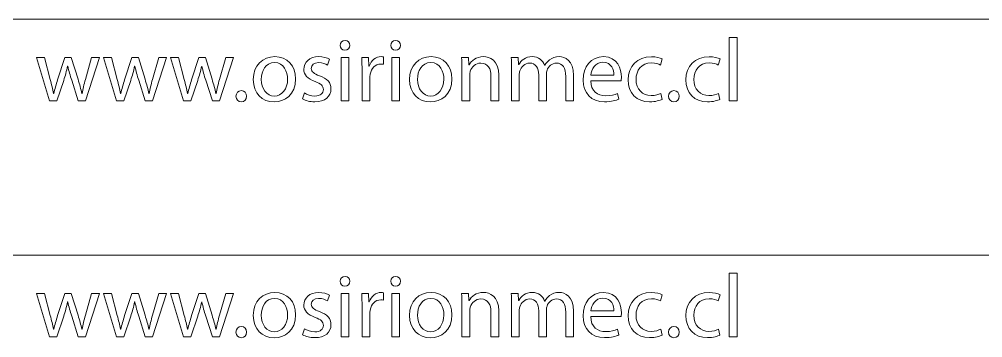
# Model space of a CAD drawing. Header units: inches. Extents: x 4400 to 4800, y 4100 to 4300.
# Drawn here: x 4533.4 to 4587.2, y 4254.7 to 4272.5 of the extents above; entities that cross this region are included whole.
import ezdxf

# ---------------------------------------------------------------- set-up
doc = ezdxf.new("R2010")
doc.units = ezdxf.units.IN
doc.header["$MEASUREMENT"] = 0
doc.layers.add('Capa 1', color=7, linetype='Continuous')

# ---------------------------------------------------------------- blocks, each defined once
blk = doc.blocks.new('block 19')
at = {"layer": 'Capa 1', "color": 1, "lineweight": 9, "true_color": 0xff0000}
for points in [[(4573.054, 4271.444), (4573.494, 4271.444), (4573.494, 4267.893), (4573.054, 4267.893), (4573.054, 4271.444)], [(4551.399, 4267.893), (4551.399, 4270.314), (4551.839, 4270.314), (4551.839, 4267.893), (4551.399, 4267.893)], [(4554.224, 4267.893), (4554.224, 4270.314), (4554.664, 4270.314), (4554.664, 4267.893), (4554.224, 4267.893)]]:
    blk.add_lwpolyline(points, dxfattribs=at)
for points, knots in [([(4551.889, 4270.994), (4551.894, 4270.844), (4551.784, 4270.724), (4551.609, 4270.724), (4551.454, 4270.724), (4551.344, 4270.844), (4551.344, 4270.994), (4551.344, 4271.149), (4551.459, 4271.269), (4551.619, 4271.269), (4551.784, 4271.269), (4551.889, 4271.149), (4551.889, 4270.994)], [0, 0, 0, 0, 1, 1, 1, 2, 2, 2, 3, 3, 3, 4, 4, 4, 4]), ([(4554.714, 4270.994), (4554.719, 4270.844), (4554.609, 4270.724), (4554.434, 4270.724), (4554.279, 4270.724), (4554.169, 4270.844), (4554.169, 4270.994), (4554.169, 4271.149), (4554.284, 4271.269), (4554.444, 4271.269), (4554.609, 4271.269), (4554.714, 4271.149), (4554.714, 4270.994)], [0, 0, 0, 0, 1, 1, 1, 2, 2, 2, 3, 3, 3, 4, 4, 4, 4]), ([(4534.849, 4270.314), (4534.849, 4270.314), (4535.17, 4269.083), (4535.17, 4269.083), (4535.239, 4268.813), (4535.305, 4268.563), (4535.349, 4268.313), (4535.349, 4268.313), (4535.365, 4268.313), (4535.365, 4268.313), (4535.419, 4268.558), (4535.5, 4268.818), (4535.579, 4269.078), (4535.579, 4269.078), (4535.975, 4270.314), (4535.975, 4270.314), (4535.975, 4270.314), (4536.345, 4270.314), (4536.345, 4270.314), (4536.345, 4270.314), (4536.72, 4269.103), (4536.72, 4269.103), (4536.81, 4268.813), (4536.88, 4268.558), (4536.935, 4268.313), (4536.935, 4268.313), (4536.95, 4268.313), (4536.95, 4268.313), (4536.99, 4268.558), (4537.055, 4268.813), (4537.135, 4269.098), (4537.135, 4269.098), (4537.48, 4270.314), (4537.48, 4270.314), (4537.48, 4270.314), (4537.915, 4270.314), (4537.915, 4270.314), (4537.915, 4270.314), (4537.135, 4267.893), (4537.135, 4267.893), (4537.135, 4267.893), (4536.735, 4267.893), (4536.735, 4267.893), (4536.735, 4267.893), (4536.365, 4269.048), (4536.365, 4269.048), (4536.28, 4269.318), (4536.21, 4269.559), (4536.15, 4269.843), (4536.15, 4269.843), (4536.14, 4269.843), (4536.14, 4269.843), (4536.08, 4269.553), (4536.005, 4269.303), (4535.92, 4269.043), (4535.92, 4269.043), (4535.53, 4267.893), (4535.53, 4267.893), (4535.53, 4267.893), (4535.13, 4267.893), (4535.13, 4267.893), (4535.13, 4267.893), (4534.399, 4270.314), (4534.399, 4270.314), (4534.399, 4270.314), (4534.849, 4270.314), (4534.849, 4270.314)], [0, 0, 0, 0, 1, 1, 1, 2, 2, 2, 3, 3, 3, 4, 4, 4, 5, 5, 5, 6, 6, 6, 7, 7, 7, 8, 8, 8, 9, 9, 9, 10, 10, 10, 11, 11, 11, 12, 12, 12, 13, 13, 13, 14, 14, 14, 15, 15, 15, 16, 16, 16, 17, 17, 17, 18, 18, 18, 19, 19, 19, 20, 20, 20, 21, 21, 21, 22, 22, 22, 22]), ([(4538.589, 4270.314), (4538.589, 4270.314), (4538.91, 4269.083), (4538.91, 4269.083), (4538.979, 4268.813), (4539.045, 4268.563), (4539.089, 4268.313), (4539.089, 4268.313), (4539.105, 4268.313), (4539.105, 4268.313), (4539.159, 4268.558), (4539.24, 4268.818), (4539.319, 4269.078), (4539.319, 4269.078), (4539.715, 4270.314), (4539.715, 4270.314), (4539.715, 4270.314), (4540.085, 4270.314), (4540.085, 4270.314), (4540.085, 4270.314), (4540.46, 4269.103), (4540.46, 4269.103), (4540.55, 4268.813), (4540.62, 4268.558), (4540.675, 4268.313), (4540.675, 4268.313), (4540.69, 4268.313), (4540.69, 4268.313), (4540.73, 4268.558), (4540.795, 4268.813), (4540.875, 4269.098), (4540.875, 4269.098), (4541.22, 4270.314), (4541.22, 4270.314), (4541.22, 4270.314), (4541.655, 4270.314), (4541.655, 4270.314), (4541.655, 4270.314), (4540.875, 4267.893), (4540.875, 4267.893), (4540.875, 4267.893), (4540.475, 4267.893), (4540.475, 4267.893), (4540.475, 4267.893), (4540.105, 4269.048), (4540.105, 4269.048), (4540.02, 4269.318), (4539.95, 4269.559), (4539.89, 4269.843), (4539.89, 4269.843), (4539.88, 4269.843), (4539.88, 4269.843), (4539.82, 4269.553), (4539.745, 4269.303), (4539.66, 4269.043), (4539.66, 4269.043), (4539.27, 4267.893), (4539.27, 4267.893), (4539.27, 4267.893), (4538.87, 4267.893), (4538.87, 4267.893), (4538.87, 4267.893), (4538.139, 4270.314), (4538.139, 4270.314), (4538.139, 4270.314), (4538.589, 4270.314), (4538.589, 4270.314)], [0, 0, 0, 0, 1, 1, 1, 2, 2, 2, 3, 3, 3, 4, 4, 4, 5, 5, 5, 6, 6, 6, 7, 7, 7, 8, 8, 8, 9, 9, 9, 10, 10, 10, 11, 11, 11, 12, 12, 12, 13, 13, 13, 14, 14, 14, 15, 15, 15, 16, 16, 16, 17, 17, 17, 18, 18, 18, 19, 19, 19, 20, 20, 20, 21, 21, 21, 22, 22, 22, 22]), ([(4542.329, 4270.314), (4542.329, 4270.314), (4542.65, 4269.083), (4542.65, 4269.083), (4542.719, 4268.813), (4542.785, 4268.563), (4542.829, 4268.313), (4542.829, 4268.313), (4542.845, 4268.313), (4542.845, 4268.313), (4542.899, 4268.558), (4542.98, 4268.818), (4543.059, 4269.078), (4543.059, 4269.078), (4543.455, 4270.314), (4543.455, 4270.314), (4543.455, 4270.314), (4543.825, 4270.314), (4543.825, 4270.314), (4543.825, 4270.314), (4544.2, 4269.103), (4544.2, 4269.103), (4544.29, 4268.813), (4544.36, 4268.558), (4544.415, 4268.313), (4544.415, 4268.313), (4544.43, 4268.313), (4544.43, 4268.313), (4544.47, 4268.558), (4544.535, 4268.813), (4544.615, 4269.098), (4544.615, 4269.098), (4544.96, 4270.314), (4544.96, 4270.314), (4544.96, 4270.314), (4545.395, 4270.314), (4545.395, 4270.314), (4545.395, 4270.314), (4544.615, 4267.893), (4544.615, 4267.893), (4544.615, 4267.893), (4544.215, 4267.893), (4544.215, 4267.893), (4544.215, 4267.893), (4543.845, 4269.048), (4543.845, 4269.048), (4543.76, 4269.318), (4543.69, 4269.559), (4543.63, 4269.843), (4543.63, 4269.843), (4543.62, 4269.843), (4543.62, 4269.843), (4543.56, 4269.553), (4543.485, 4269.303), (4543.4, 4269.043), (4543.4, 4269.043), (4543.01, 4267.893), (4543.01, 4267.893), (4543.01, 4267.893), (4542.61, 4267.893), (4542.61, 4267.893), (4542.61, 4267.893), (4541.879, 4270.314), (4541.879, 4270.314), (4541.879, 4270.314), (4542.329, 4270.314), (4542.329, 4270.314)], [0, 0, 0, 0, 1, 1, 1, 2, 2, 2, 3, 3, 3, 4, 4, 4, 5, 5, 5, 6, 6, 6, 7, 7, 7, 8, 8, 8, 9, 9, 9, 10, 10, 10, 11, 11, 11, 12, 12, 12, 13, 13, 13, 14, 14, 14, 15, 15, 15, 16, 16, 16, 17, 17, 17, 18, 18, 18, 19, 19, 19, 20, 20, 20, 21, 21, 21, 22, 22, 22, 22]), ([(4548.864, 4269.123), (4548.864, 4268.228), (4548.245, 4267.838), (4547.659, 4267.838), (4547.004, 4267.838), (4546.499, 4268.318), (4546.499, 4269.083), (4546.499, 4269.893), (4547.029, 4270.368), (4547.699, 4270.368), (4548.395, 4270.368), (4548.864, 4269.863), (4548.864, 4269.123)], [0, 0, 0, 0, 1, 1, 1, 2, 2, 2, 3, 3, 3, 4, 4, 4, 4]), ([(4549.359, 4268.343), (4549.489, 4268.258), (4549.719, 4268.168), (4549.939, 4268.168), (4550.259, 4268.168), (4550.409, 4268.328), (4550.409, 4268.528), (4550.409, 4268.738), (4550.284, 4268.853), (4549.959, 4268.973), (4549.524, 4269.128), (4549.319, 4269.368), (4549.319, 4269.658), (4549.319, 4270.048), (4549.634, 4270.368), (4550.154, 4270.368), (4550.399, 4270.368), (4550.614, 4270.299), (4550.749, 4270.219), (4550.749, 4270.219), (4550.639, 4269.899), (4550.639, 4269.899), (4550.544, 4269.958), (4550.369, 4270.038), (4550.144, 4270.038), (4549.884, 4270.038), (4549.739, 4269.889), (4549.739, 4269.708), (4549.739, 4269.509), (4549.884, 4269.418), (4550.199, 4269.298), (4550.619, 4269.138), (4550.834, 4268.928), (4550.834, 4268.568), (4550.834, 4268.143), (4550.504, 4267.843), (4549.929, 4267.843), (4549.664, 4267.843), (4549.419, 4267.908), (4549.249, 4268.008), (4549.249, 4268.008), (4549.359, 4268.343), (4549.359, 4268.343)], [0, 0, 0, 0, 1, 1, 1, 2, 2, 2, 3, 3, 3, 4, 4, 4, 5, 5, 5, 6, 6, 6, 7, 7, 7, 8, 8, 8, 9, 9, 9, 10, 10, 10, 11, 11, 11, 12, 12, 12, 13, 13, 13, 14, 14, 14, 14]), ([(4552.569, 4269.559), (4552.569, 4269.843), (4552.564, 4270.088), (4552.549, 4270.314), (4552.549, 4270.314), (4552.934, 4270.314), (4552.934, 4270.314), (4552.934, 4270.314), (4552.949, 4269.839), (4552.949, 4269.839), (4552.949, 4269.839), (4552.969, 4269.839), (4552.969, 4269.839), (4553.079, 4270.163), (4553.344, 4270.368), (4553.639, 4270.368), (4553.689, 4270.368), (4553.724, 4270.364), (4553.764, 4270.354), (4553.764, 4270.354), (4553.764, 4269.939), (4553.764, 4269.939), (4553.719, 4269.948), (4553.675, 4269.953), (4553.614, 4269.953), (4553.304, 4269.953), (4553.084, 4269.718), (4553.024, 4269.388), (4553.014, 4269.328), (4553.004, 4269.258), (4553.004, 4269.183), (4553.004, 4269.183), (4553.004, 4267.893), (4553.004, 4267.893), (4553.004, 4267.893), (4552.569, 4267.893), (4552.569, 4267.893), (4552.569, 4267.893), (4552.569, 4269.559), (4552.569, 4269.559)], [0, 0, 0, 0, 1, 1, 1, 2, 2, 2, 3, 3, 3, 4, 4, 4, 5, 5, 5, 6, 6, 6, 7, 7, 7, 8, 8, 8, 9, 9, 9, 10, 10, 10, 11, 11, 11, 12, 12, 12, 13, 13, 13, 13]), ([(4557.584, 4269.123), (4557.584, 4268.228), (4556.964, 4267.838), (4556.379, 4267.838), (4555.724, 4267.838), (4555.219, 4268.318), (4555.219, 4269.083), (4555.219, 4269.893), (4555.749, 4270.368), (4556.419, 4270.368), (4557.114, 4270.368), (4557.584, 4269.863), (4557.584, 4269.123)], [0, 0, 0, 0, 1, 1, 1, 2, 2, 2, 3, 3, 3, 4, 4, 4, 4]), ([(4558.139, 4269.658), (4558.139, 4269.909), (4558.134, 4270.114), (4558.119, 4270.314), (4558.119, 4270.314), (4558.509, 4270.314), (4558.509, 4270.314), (4558.509, 4270.314), (4558.534, 4269.913), (4558.534, 4269.913), (4558.534, 4269.913), (4558.544, 4269.913), (4558.544, 4269.913), (4558.664, 4270.143), (4558.944, 4270.368), (4559.344, 4270.368), (4559.679, 4270.368), (4560.199, 4270.169), (4560.199, 4269.338), (4560.199, 4269.338), (4560.199, 4267.893), (4560.199, 4267.893), (4560.199, 4267.893), (4559.759, 4267.893), (4559.759, 4267.893), (4559.759, 4267.893), (4559.759, 4269.288), (4559.759, 4269.288), (4559.759, 4269.678), (4559.614, 4270.004), (4559.199, 4270.004), (4558.909, 4270.004), (4558.684, 4269.798), (4558.609, 4269.553), (4558.589, 4269.499), (4558.579, 4269.423), (4558.579, 4269.348), (4558.579, 4269.348), (4558.579, 4267.893), (4558.579, 4267.893), (4558.579, 4267.893), (4558.139, 4267.893), (4558.139, 4267.893), (4558.139, 4267.893), (4558.139, 4269.658), (4558.139, 4269.658)], [0, 0, 0, 0, 1, 1, 1, 2, 2, 2, 3, 3, 3, 4, 4, 4, 5, 5, 5, 6, 6, 6, 7, 7, 7, 8, 8, 8, 9, 9, 9, 10, 10, 10, 11, 11, 11, 12, 12, 12, 13, 13, 13, 14, 14, 14, 15, 15, 15, 15]), ([(4560.914, 4269.658), (4560.914, 4269.909), (4560.909, 4270.114), (4560.894, 4270.314), (4560.894, 4270.314), (4561.279, 4270.314), (4561.279, 4270.314), (4561.279, 4270.314), (4561.299, 4269.923), (4561.299, 4269.923), (4561.299, 4269.923), (4561.314, 4269.923), (4561.314, 4269.923), (4561.449, 4270.153), (4561.674, 4270.368), (4562.074, 4270.368), (4562.404, 4270.368), (4562.654, 4270.169), (4562.759, 4269.883), (4562.759, 4269.883), (4562.769, 4269.883), (4562.769, 4269.883), (4562.844, 4270.018), (4562.939, 4270.124), (4563.039, 4270.199), (4563.184, 4270.309), (4563.344, 4270.368), (4563.574, 4270.368), (4563.894, 4270.368), (4564.369, 4270.159), (4564.369, 4269.318), (4564.369, 4269.318), (4564.369, 4267.893), (4564.369, 4267.893), (4564.369, 4267.893), (4563.94, 4267.893), (4563.94, 4267.893), (4563.94, 4267.893), (4563.94, 4269.263), (4563.94, 4269.263), (4563.94, 4269.728), (4563.769, 4270.008), (4563.414, 4270.008), (4563.164, 4270.008), (4562.969, 4269.823), (4562.894, 4269.608), (4562.874, 4269.549), (4562.859, 4269.468), (4562.859, 4269.388), (4562.859, 4269.388), (4562.859, 4267.893), (4562.859, 4267.893), (4562.859, 4267.893), (4562.429, 4267.893), (4562.429, 4267.893), (4562.429, 4267.893), (4562.429, 4269.344), (4562.429, 4269.344), (4562.429, 4269.728), (4562.259, 4270.008), (4561.924, 4270.008), (4561.649, 4270.008), (4561.449, 4269.788), (4561.379, 4269.569), (4561.354, 4269.503), (4561.344, 4269.428), (4561.344, 4269.354), (4561.344, 4269.354), (4561.344, 4267.893), (4561.344, 4267.893), (4561.344, 4267.893), (4560.914, 4267.893), (4560.914, 4267.893), (4560.914, 4267.893), (4560.914, 4269.658), (4560.914, 4269.658)], [0, 0, 0, 0, 1, 1, 1, 2, 2, 2, 3, 3, 3, 4, 4, 4, 5, 5, 5, 6, 6, 6, 7, 7, 7, 8, 8, 8, 9, 9, 9, 10, 10, 10, 11, 11, 11, 12, 12, 12, 13, 13, 13, 14, 14, 14, 15, 15, 15, 16, 16, 16, 17, 17, 17, 18, 18, 18, 19, 19, 19, 20, 20, 20, 21, 21, 21, 22, 22, 22, 23, 23, 23, 24, 24, 24, 25, 25, 25, 25]), ([(4565.329, 4269.023), (4565.339, 4268.428), (4565.719, 4268.183), (4566.159, 4268.183), (4566.474, 4268.183), (4566.664, 4268.238), (4566.829, 4268.308), (4566.829, 4268.308), (4566.904, 4267.993), (4566.904, 4267.993), (4566.749, 4267.923), (4566.484, 4267.843), (4566.099, 4267.843), (4565.354, 4267.843), (4564.909, 4268.333), (4564.909, 4269.063), (4564.909, 4269.793), (4565.339, 4270.368), (4566.044, 4270.368), (4566.834, 4270.368), (4567.044, 4269.674), (4567.044, 4269.228), (4567.044, 4269.138), (4567.034, 4269.068), (4567.029, 4269.023), (4567.029, 4269.023), (4565.329, 4269.023), (4565.329, 4269.023)], [0, 0, 0, 0, 1, 1, 1, 2, 2, 2, 3, 3, 3, 4, 4, 4, 5, 5, 5, 6, 6, 6, 7, 7, 7, 8, 8, 8, 9, 9, 9, 9]), ([(4569.314, 4267.983), (4569.199, 4267.923), (4568.944, 4267.843), (4568.619, 4267.843), (4567.889, 4267.843), (4567.414, 4268.338), (4567.414, 4269.078), (4567.414, 4269.823), (4567.924, 4270.364), (4568.714, 4270.364), (4568.974, 4270.364), (4569.204, 4270.299), (4569.324, 4270.239), (4569.324, 4270.239), (4569.224, 4269.899), (4569.224, 4269.899), (4569.119, 4269.958), (4568.954, 4270.014), (4568.714, 4270.014), (4568.159, 4270.014), (4567.859, 4269.603), (4567.859, 4269.098), (4567.859, 4268.538), (4568.219, 4268.193), (4568.699, 4268.193), (4568.949, 4268.193), (4569.114, 4268.258), (4569.239, 4268.313), (4569.239, 4268.313), (4569.314, 4267.983), (4569.314, 4267.983)], [0, 0, 0, 0, 1, 1, 1, 2, 2, 2, 3, 3, 3, 4, 4, 4, 5, 5, 5, 6, 6, 6, 7, 7, 7, 8, 8, 8, 9, 9, 9, 10, 10, 10, 10]), ([(4572.539, 4267.983), (4572.424, 4267.923), (4572.169, 4267.843), (4571.844, 4267.843), (4571.114, 4267.843), (4570.639, 4268.338), (4570.639, 4269.078), (4570.639, 4269.823), (4571.149, 4270.364), (4571.939, 4270.364), (4572.199, 4270.364), (4572.429, 4270.299), (4572.549, 4270.239), (4572.549, 4270.239), (4572.449, 4269.899), (4572.449, 4269.899), (4572.344, 4269.958), (4572.179, 4270.014), (4571.939, 4270.014), (4571.384, 4270.014), (4571.084, 4269.603), (4571.084, 4269.098), (4571.084, 4268.538), (4571.444, 4268.193), (4571.924, 4268.193), (4572.174, 4268.193), (4572.339, 4268.258), (4572.464, 4268.313), (4572.464, 4268.313), (4572.539, 4267.983), (4572.539, 4267.983)], [0, 0, 0, 0, 1, 1, 1, 2, 2, 2, 3, 3, 3, 4, 4, 4, 5, 5, 5, 6, 6, 6, 7, 7, 7, 8, 8, 8, 9, 9, 9, 10, 10, 10, 10]), ([(4546.944, 4269.098), (4546.944, 4268.568), (4547.249, 4268.168), (4547.679, 4268.168), (4548.1, 4268.168), (4548.415, 4268.563), (4548.415, 4269.108), (4548.415, 4269.519), (4548.21, 4270.038), (4547.689, 4270.038), (4547.169, 4270.038), (4546.944, 4269.559), (4546.944, 4269.098)], [0, 0, 0, 0, 1, 1, 1, 2, 2, 2, 3, 3, 3, 4, 4, 4, 4]), ([(4555.664, 4269.098), (4555.664, 4268.568), (4555.969, 4268.168), (4556.399, 4268.168), (4556.819, 4268.168), (4557.134, 4268.563), (4557.134, 4269.108), (4557.134, 4269.519), (4556.929, 4270.038), (4556.409, 4270.038), (4555.889, 4270.038), (4555.664, 4269.559), (4555.664, 4269.098)], [0, 0, 0, 0, 1, 1, 1, 2, 2, 2, 3, 3, 3, 4, 4, 4, 4]), ([(4566.619, 4269.338), (4566.624, 4269.618), (4566.504, 4270.054), (4566.009, 4270.054), (4565.564, 4270.054), (4565.369, 4269.643), (4565.334, 4269.338), (4565.334, 4269.338), (4566.619, 4269.338), (4566.619, 4269.338)], [0, 0, 0, 0, 1, 1, 1, 2, 2, 2, 3, 3, 3, 3]), ([(4545.534, 4268.153), (4545.534, 4268.338), (4545.659, 4268.468), (4545.834, 4268.468), (4546.01, 4268.468), (4546.129, 4268.338), (4546.129, 4268.153), (4546.129, 4267.973), (4546.014, 4267.838), (4545.829, 4267.838), (4545.654, 4267.838), (4545.534, 4267.973), (4545.534, 4268.153)], [0, 0, 0, 0, 1, 1, 1, 2, 2, 2, 3, 3, 3, 4, 4, 4, 4]), ([(4569.674, 4268.153), (4569.674, 4268.338), (4569.799, 4268.468), (4569.974, 4268.468), (4570.149, 4268.468), (4570.269, 4268.338), (4570.269, 4268.153), (4570.269, 4267.973), (4570.154, 4267.838), (4569.969, 4267.838), (4569.794, 4267.838), (4569.674, 4267.973), (4569.674, 4268.153)], [0, 0, 0, 0, 1, 1, 1, 2, 2, 2, 3, 3, 3, 4, 4, 4, 4])]:
    blk.add_open_spline(points, degree=3, knots=knots, dxfattribs=at)
blk = doc.blocks.new('block 20')
at = {"layer": 'Capa 1', "color": 1, "lineweight": 9, "true_color": 0xff0000}
for points in [[(4573.054, 4258.269), (4573.494, 4258.269), (4573.494, 4254.719), (4573.054, 4254.719), (4573.054, 4258.269)], [(4551.399, 4254.719), (4551.399, 4257.139), (4551.839, 4257.139), (4551.839, 4254.719), (4551.399, 4254.719)], [(4554.224, 4254.719), (4554.224, 4257.139), (4554.664, 4257.139), (4554.664, 4254.719), (4554.224, 4254.719)]]:
    blk.add_lwpolyline(points, dxfattribs=at)
for points, knots in [([(4551.889, 4257.819), (4551.894, 4257.669), (4551.784, 4257.549), (4551.609, 4257.549), (4551.454, 4257.549), (4551.344, 4257.669), (4551.344, 4257.819), (4551.344, 4257.974), (4551.459, 4258.094), (4551.619, 4258.094), (4551.784, 4258.094), (4551.889, 4257.974), (4551.889, 4257.819)], [0, 0, 0, 0, 1, 1, 1, 2, 2, 2, 3, 3, 3, 4, 4, 4, 4]), ([(4554.714, 4257.819), (4554.719, 4257.669), (4554.609, 4257.549), (4554.434, 4257.549), (4554.279, 4257.549), (4554.169, 4257.669), (4554.169, 4257.819), (4554.169, 4257.974), (4554.284, 4258.094), (4554.444, 4258.094), (4554.609, 4258.094), (4554.714, 4257.974), (4554.714, 4257.819)], [0, 0, 0, 0, 1, 1, 1, 2, 2, 2, 3, 3, 3, 4, 4, 4, 4]), ([(4548.864, 4255.949), (4548.864, 4255.054), (4548.245, 4254.664), (4547.659, 4254.664), (4547.004, 4254.664), (4546.499, 4255.144), (4546.499, 4255.909), (4546.499, 4256.719), (4547.029, 4257.194), (4547.699, 4257.194), (4548.395, 4257.194), (4548.864, 4256.689), (4548.864, 4255.949)], [0, 0, 0, 0, 1, 1, 1, 2, 2, 2, 3, 3, 3, 4, 4, 4, 4]), ([(4549.359, 4255.169), (4549.489, 4255.084), (4549.719, 4254.994), (4549.939, 4254.994), (4550.259, 4254.994), (4550.409, 4255.154), (4550.409, 4255.354), (4550.409, 4255.564), (4550.284, 4255.679), (4549.959, 4255.799), (4549.524, 4255.954), (4549.319, 4256.194), (4549.319, 4256.484), (4549.319, 4256.874), (4549.634, 4257.194), (4550.154, 4257.194), (4550.399, 4257.194), (4550.614, 4257.124), (4550.749, 4257.044), (4550.749, 4257.044), (4550.639, 4256.724), (4550.639, 4256.724), (4550.544, 4256.784), (4550.369, 4256.864), (4550.144, 4256.864), (4549.884, 4256.864), (4549.739, 4256.714), (4549.739, 4256.534), (4549.739, 4256.334), (4549.884, 4256.244), (4550.199, 4256.124), (4550.619, 4255.964), (4550.834, 4255.754), (4550.834, 4255.394), (4550.834, 4254.969), (4550.504, 4254.669), (4549.929, 4254.669), (4549.664, 4254.669), (4549.419, 4254.734), (4549.249, 4254.834), (4549.249, 4254.834), (4549.359, 4255.169), (4549.359, 4255.169)], [0, 0, 0, 0, 1, 1, 1, 2, 2, 2, 3, 3, 3, 4, 4, 4, 5, 5, 5, 6, 6, 6, 7, 7, 7, 8, 8, 8, 9, 9, 9, 10, 10, 10, 11, 11, 11, 12, 12, 12, 13, 13, 13, 14, 14, 14, 14]), ([(4552.569, 4256.384), (4552.569, 4256.669), (4552.564, 4256.914), (4552.549, 4257.139), (4552.549, 4257.139), (4552.934, 4257.139), (4552.934, 4257.139), (4552.934, 4257.139), (4552.949, 4256.664), (4552.949, 4256.664), (4552.949, 4256.664), (4552.969, 4256.664), (4552.969, 4256.664), (4553.079, 4256.989), (4553.344, 4257.194), (4553.639, 4257.194), (4553.689, 4257.194), (4553.724, 4257.189), (4553.764, 4257.179), (4553.764, 4257.179), (4553.764, 4256.764), (4553.764, 4256.764), (4553.719, 4256.774), (4553.675, 4256.779), (4553.614, 4256.779), (4553.304, 4256.779), (4553.084, 4256.544), (4553.024, 4256.214), (4553.014, 4256.154), (4553.004, 4256.084), (4553.004, 4256.009), (4553.004, 4256.009), (4553.004, 4254.719), (4553.004, 4254.719), (4553.004, 4254.719), (4552.569, 4254.719), (4552.569, 4254.719), (4552.569, 4254.719), (4552.569, 4256.384), (4552.569, 4256.384)], [0, 0, 0, 0, 1, 1, 1, 2, 2, 2, 3, 3, 3, 4, 4, 4, 5, 5, 5, 6, 6, 6, 7, 7, 7, 8, 8, 8, 9, 9, 9, 10, 10, 10, 11, 11, 11, 12, 12, 12, 13, 13, 13, 13]), ([(4557.584, 4255.949), (4557.584, 4255.054), (4556.964, 4254.664), (4556.379, 4254.664), (4555.724, 4254.664), (4555.219, 4255.144), (4555.219, 4255.909), (4555.219, 4256.719), (4555.749, 4257.194), (4556.419, 4257.194), (4557.114, 4257.194), (4557.584, 4256.689), (4557.584, 4255.949)], [0, 0, 0, 0, 1, 1, 1, 2, 2, 2, 3, 3, 3, 4, 4, 4, 4]), ([(4558.139, 4256.484), (4558.139, 4256.734), (4558.134, 4256.939), (4558.119, 4257.139), (4558.119, 4257.139), (4558.509, 4257.139), (4558.509, 4257.139), (4558.509, 4257.139), (4558.534, 4256.739), (4558.534, 4256.739), (4558.534, 4256.739), (4558.544, 4256.739), (4558.544, 4256.739), (4558.664, 4256.969), (4558.944, 4257.194), (4559.344, 4257.194), (4559.679, 4257.194), (4560.199, 4256.994), (4560.199, 4256.164), (4560.199, 4256.164), (4560.199, 4254.719), (4560.199, 4254.719), (4560.199, 4254.719), (4559.759, 4254.719), (4559.759, 4254.719), (4559.759, 4254.719), (4559.759, 4256.114), (4559.759, 4256.114), (4559.759, 4256.504), (4559.614, 4256.829), (4559.199, 4256.829), (4558.909, 4256.829), (4558.684, 4256.624), (4558.609, 4256.379), (4558.589, 4256.324), (4558.579, 4256.249), (4558.579, 4256.174), (4558.579, 4256.174), (4558.579, 4254.719), (4558.579, 4254.719), (4558.579, 4254.719), (4558.139, 4254.719), (4558.139, 4254.719), (4558.139, 4254.719), (4558.139, 4256.484), (4558.139, 4256.484)], [0, 0, 0, 0, 1, 1, 1, 2, 2, 2, 3, 3, 3, 4, 4, 4, 5, 5, 5, 6, 6, 6, 7, 7, 7, 8, 8, 8, 9, 9, 9, 10, 10, 10, 11, 11, 11, 12, 12, 12, 13, 13, 13, 14, 14, 14, 15, 15, 15, 15]), ([(4560.914, 4256.484), (4560.914, 4256.734), (4560.909, 4256.939), (4560.894, 4257.139), (4560.894, 4257.139), (4561.279, 4257.139), (4561.279, 4257.139), (4561.279, 4257.139), (4561.299, 4256.749), (4561.299, 4256.749), (4561.299, 4256.749), (4561.314, 4256.749), (4561.314, 4256.749), (4561.449, 4256.979), (4561.674, 4257.194), (4562.074, 4257.194), (4562.404, 4257.194), (4562.654, 4256.994), (4562.759, 4256.709), (4562.759, 4256.709), (4562.769, 4256.709), (4562.769, 4256.709), (4562.844, 4256.844), (4562.939, 4256.949), (4563.039, 4257.024), (4563.184, 4257.134), (4563.344, 4257.194), (4563.574, 4257.194), (4563.894, 4257.194), (4564.369, 4256.984), (4564.369, 4256.144), (4564.369, 4256.144), (4564.369, 4254.719), (4564.369, 4254.719), (4564.369, 4254.719), (4563.94, 4254.719), (4563.94, 4254.719), (4563.94, 4254.719), (4563.94, 4256.089), (4563.94, 4256.089), (4563.94, 4256.554), (4563.769, 4256.834), (4563.414, 4256.834), (4563.164, 4256.834), (4562.969, 4256.649), (4562.894, 4256.434), (4562.874, 4256.374), (4562.859, 4256.294), (4562.859, 4256.214), (4562.859, 4256.214), (4562.859, 4254.719), (4562.859, 4254.719), (4562.859, 4254.719), (4562.429, 4254.719), (4562.429, 4254.719), (4562.429, 4254.719), (4562.429, 4256.169), (4562.429, 4256.169), (4562.429, 4256.554), (4562.259, 4256.834), (4561.924, 4256.834), (4561.649, 4256.834), (4561.449, 4256.614), (4561.379, 4256.394), (4561.354, 4256.329), (4561.344, 4256.254), (4561.344, 4256.179), (4561.344, 4256.179), (4561.344, 4254.719), (4561.344, 4254.719), (4561.344, 4254.719), (4560.914, 4254.719), (4560.914, 4254.719), (4560.914, 4254.719), (4560.914, 4256.484), (4560.914, 4256.484)], [0, 0, 0, 0, 1, 1, 1, 2, 2, 2, 3, 3, 3, 4, 4, 4, 5, 5, 5, 6, 6, 6, 7, 7, 7, 8, 8, 8, 9, 9, 9, 10, 10, 10, 11, 11, 11, 12, 12, 12, 13, 13, 13, 14, 14, 14, 15, 15, 15, 16, 16, 16, 17, 17, 17, 18, 18, 18, 19, 19, 19, 20, 20, 20, 21, 21, 21, 22, 22, 22, 23, 23, 23, 24, 24, 24, 25, 25, 25, 25]), ([(4565.329, 4255.849), (4565.339, 4255.254), (4565.719, 4255.009), (4566.159, 4255.009), (4566.474, 4255.009), (4566.664, 4255.064), (4566.829, 4255.134), (4566.829, 4255.134), (4566.904, 4254.819), (4566.904, 4254.819), (4566.749, 4254.749), (4566.484, 4254.669), (4566.099, 4254.669), (4565.354, 4254.669), (4564.909, 4255.159), (4564.909, 4255.889), (4564.909, 4256.619), (4565.339, 4257.194), (4566.044, 4257.194), (4566.834, 4257.194), (4567.044, 4256.499), (4567.044, 4256.054), (4567.044, 4255.964), (4567.034, 4255.894), (4567.029, 4255.849), (4567.029, 4255.849), (4565.329, 4255.849), (4565.329, 4255.849)], [0, 0, 0, 0, 1, 1, 1, 2, 2, 2, 3, 3, 3, 4, 4, 4, 5, 5, 5, 6, 6, 6, 7, 7, 7, 8, 8, 8, 9, 9, 9, 9]), ([(4569.314, 4254.809), (4569.199, 4254.749), (4568.944, 4254.669), (4568.619, 4254.669), (4567.889, 4254.669), (4567.414, 4255.164), (4567.414, 4255.904), (4567.414, 4256.649), (4567.924, 4257.189), (4568.714, 4257.189), (4568.974, 4257.189), (4569.204, 4257.124), (4569.324, 4257.064), (4569.324, 4257.064), (4569.224, 4256.724), (4569.224, 4256.724), (4569.119, 4256.784), (4568.954, 4256.839), (4568.714, 4256.839), (4568.159, 4256.839), (4567.859, 4256.429), (4567.859, 4255.924), (4567.859, 4255.364), (4568.219, 4255.019), (4568.699, 4255.019), (4568.949, 4255.019), (4569.114, 4255.084), (4569.239, 4255.139), (4569.239, 4255.139), (4569.314, 4254.809), (4569.314, 4254.809)], [0, 0, 0, 0, 1, 1, 1, 2, 2, 2, 3, 3, 3, 4, 4, 4, 5, 5, 5, 6, 6, 6, 7, 7, 7, 8, 8, 8, 9, 9, 9, 10, 10, 10, 10]), ([(4572.539, 4254.809), (4572.424, 4254.749), (4572.169, 4254.669), (4571.844, 4254.669), (4571.114, 4254.669), (4570.639, 4255.164), (4570.639, 4255.904), (4570.639, 4256.649), (4571.149, 4257.189), (4571.939, 4257.189), (4572.199, 4257.189), (4572.429, 4257.124), (4572.549, 4257.064), (4572.549, 4257.064), (4572.449, 4256.724), (4572.449, 4256.724), (4572.344, 4256.784), (4572.179, 4256.839), (4571.939, 4256.839), (4571.384, 4256.839), (4571.084, 4256.429), (4571.084, 4255.924), (4571.084, 4255.364), (4571.444, 4255.019), (4571.924, 4255.019), (4572.174, 4255.019), (4572.339, 4255.084), (4572.464, 4255.139), (4572.464, 4255.139), (4572.539, 4254.809), (4572.539, 4254.809)], [0, 0, 0, 0, 1, 1, 1, 2, 2, 2, 3, 3, 3, 4, 4, 4, 5, 5, 5, 6, 6, 6, 7, 7, 7, 8, 8, 8, 9, 9, 9, 10, 10, 10, 10]), ([(4534.849, 4257.139), (4534.849, 4257.139), (4535.17, 4255.909), (4535.17, 4255.909), (4535.239, 4255.639), (4535.305, 4255.389), (4535.349, 4255.139), (4535.349, 4255.139), (4535.365, 4255.139), (4535.365, 4255.139), (4535.419, 4255.384), (4535.5, 4255.644), (4535.579, 4255.904), (4535.579, 4255.904), (4535.975, 4257.139), (4535.975, 4257.139), (4535.975, 4257.139), (4536.345, 4257.139), (4536.345, 4257.139), (4536.345, 4257.139), (4536.72, 4255.929), (4536.72, 4255.929), (4536.81, 4255.639), (4536.88, 4255.384), (4536.935, 4255.139), (4536.935, 4255.139), (4536.95, 4255.139), (4536.95, 4255.139), (4536.99, 4255.384), (4537.055, 4255.639), (4537.135, 4255.924), (4537.135, 4255.924), (4537.48, 4257.139), (4537.48, 4257.139), (4537.48, 4257.139), (4537.915, 4257.139), (4537.915, 4257.139), (4537.915, 4257.139), (4537.135, 4254.719), (4537.135, 4254.719), (4537.135, 4254.719), (4536.735, 4254.719), (4536.735, 4254.719), (4536.735, 4254.719), (4536.365, 4255.874), (4536.365, 4255.874), (4536.28, 4256.144), (4536.21, 4256.384), (4536.15, 4256.669), (4536.15, 4256.669), (4536.14, 4256.669), (4536.14, 4256.669), (4536.08, 4256.379), (4536.005, 4256.129), (4535.92, 4255.869), (4535.92, 4255.869), (4535.53, 4254.719), (4535.53, 4254.719), (4535.53, 4254.719), (4535.13, 4254.719), (4535.13, 4254.719), (4535.13, 4254.719), (4534.399, 4257.139), (4534.399, 4257.139), (4534.399, 4257.139), (4534.849, 4257.139), (4534.849, 4257.139)], [0, 0, 0, 0, 1, 1, 1, 2, 2, 2, 3, 3, 3, 4, 4, 4, 5, 5, 5, 6, 6, 6, 7, 7, 7, 8, 8, 8, 9, 9, 9, 10, 10, 10, 11, 11, 11, 12, 12, 12, 13, 13, 13, 14, 14, 14, 15, 15, 15, 16, 16, 16, 17, 17, 17, 18, 18, 18, 19, 19, 19, 20, 20, 20, 21, 21, 21, 22, 22, 22, 22]), ([(4538.589, 4257.139), (4538.589, 4257.139), (4538.91, 4255.909), (4538.91, 4255.909), (4538.979, 4255.639), (4539.045, 4255.389), (4539.089, 4255.139), (4539.089, 4255.139), (4539.105, 4255.139), (4539.105, 4255.139), (4539.159, 4255.384), (4539.24, 4255.644), (4539.319, 4255.904), (4539.319, 4255.904), (4539.715, 4257.139), (4539.715, 4257.139), (4539.715, 4257.139), (4540.085, 4257.139), (4540.085, 4257.139), (4540.085, 4257.139), (4540.46, 4255.929), (4540.46, 4255.929), (4540.55, 4255.639), (4540.62, 4255.384), (4540.675, 4255.139), (4540.675, 4255.139), (4540.69, 4255.139), (4540.69, 4255.139), (4540.73, 4255.384), (4540.795, 4255.639), (4540.875, 4255.924), (4540.875, 4255.924), (4541.22, 4257.139), (4541.22, 4257.139), (4541.22, 4257.139), (4541.655, 4257.139), (4541.655, 4257.139), (4541.655, 4257.139), (4540.875, 4254.719), (4540.875, 4254.719), (4540.875, 4254.719), (4540.475, 4254.719), (4540.475, 4254.719), (4540.475, 4254.719), (4540.105, 4255.874), (4540.105, 4255.874), (4540.02, 4256.144), (4539.95, 4256.384), (4539.89, 4256.669), (4539.89, 4256.669), (4539.88, 4256.669), (4539.88, 4256.669), (4539.82, 4256.379), (4539.745, 4256.129), (4539.66, 4255.869), (4539.66, 4255.869), (4539.27, 4254.719), (4539.27, 4254.719), (4539.27, 4254.719), (4538.87, 4254.719), (4538.87, 4254.719), (4538.87, 4254.719), (4538.139, 4257.139), (4538.139, 4257.139), (4538.139, 4257.139), (4538.589, 4257.139), (4538.589, 4257.139)], [0, 0, 0, 0, 1, 1, 1, 2, 2, 2, 3, 3, 3, 4, 4, 4, 5, 5, 5, 6, 6, 6, 7, 7, 7, 8, 8, 8, 9, 9, 9, 10, 10, 10, 11, 11, 11, 12, 12, 12, 13, 13, 13, 14, 14, 14, 15, 15, 15, 16, 16, 16, 17, 17, 17, 18, 18, 18, 19, 19, 19, 20, 20, 20, 21, 21, 21, 22, 22, 22, 22]), ([(4542.329, 4257.139), (4542.329, 4257.139), (4542.65, 4255.909), (4542.65, 4255.909), (4542.719, 4255.639), (4542.785, 4255.389), (4542.829, 4255.139), (4542.829, 4255.139), (4542.845, 4255.139), (4542.845, 4255.139), (4542.899, 4255.384), (4542.98, 4255.644), (4543.059, 4255.904), (4543.059, 4255.904), (4543.455, 4257.139), (4543.455, 4257.139), (4543.455, 4257.139), (4543.825, 4257.139), (4543.825, 4257.139), (4543.825, 4257.139), (4544.2, 4255.929), (4544.2, 4255.929), (4544.29, 4255.639), (4544.36, 4255.384), (4544.415, 4255.139), (4544.415, 4255.139), (4544.43, 4255.139), (4544.43, 4255.139), (4544.47, 4255.384), (4544.535, 4255.639), (4544.615, 4255.924), (4544.615, 4255.924), (4544.96, 4257.139), (4544.96, 4257.139), (4544.96, 4257.139), (4545.395, 4257.139), (4545.395, 4257.139), (4545.395, 4257.139), (4544.615, 4254.719), (4544.615, 4254.719), (4544.615, 4254.719), (4544.215, 4254.719), (4544.215, 4254.719), (4544.215, 4254.719), (4543.845, 4255.874), (4543.845, 4255.874), (4543.76, 4256.144), (4543.69, 4256.384), (4543.63, 4256.669), (4543.63, 4256.669), (4543.62, 4256.669), (4543.62, 4256.669), (4543.56, 4256.379), (4543.485, 4256.129), (4543.4, 4255.869), (4543.4, 4255.869), (4543.01, 4254.719), (4543.01, 4254.719), (4543.01, 4254.719), (4542.61, 4254.719), (4542.61, 4254.719), (4542.61, 4254.719), (4541.879, 4257.139), (4541.879, 4257.139), (4541.879, 4257.139), (4542.329, 4257.139), (4542.329, 4257.139)], [0, 0, 0, 0, 1, 1, 1, 2, 2, 2, 3, 3, 3, 4, 4, 4, 5, 5, 5, 6, 6, 6, 7, 7, 7, 8, 8, 8, 9, 9, 9, 10, 10, 10, 11, 11, 11, 12, 12, 12, 13, 13, 13, 14, 14, 14, 15, 15, 15, 16, 16, 16, 17, 17, 17, 18, 18, 18, 19, 19, 19, 20, 20, 20, 21, 21, 21, 22, 22, 22, 22]), ([(4546.944, 4255.924), (4546.944, 4255.394), (4547.249, 4254.994), (4547.679, 4254.994), (4548.1, 4254.994), (4548.415, 4255.389), (4548.415, 4255.934), (4548.415, 4256.344), (4548.21, 4256.864), (4547.689, 4256.864), (4547.169, 4256.864), (4546.944, 4256.384), (4546.944, 4255.924)], [0, 0, 0, 0, 1, 1, 1, 2, 2, 2, 3, 3, 3, 4, 4, 4, 4]), ([(4555.664, 4255.924), (4555.664, 4255.394), (4555.969, 4254.994), (4556.399, 4254.994), (4556.819, 4254.994), (4557.134, 4255.389), (4557.134, 4255.934), (4557.134, 4256.344), (4556.929, 4256.864), (4556.409, 4256.864), (4555.889, 4256.864), (4555.664, 4256.384), (4555.664, 4255.924)], [0, 0, 0, 0, 1, 1, 1, 2, 2, 2, 3, 3, 3, 4, 4, 4, 4]), ([(4566.619, 4256.164), (4566.624, 4256.444), (4566.504, 4256.879), (4566.009, 4256.879), (4565.564, 4256.879), (4565.369, 4256.469), (4565.334, 4256.164), (4565.334, 4256.164), (4566.619, 4256.164), (4566.619, 4256.164)], [0, 0, 0, 0, 1, 1, 1, 2, 2, 2, 3, 3, 3, 3]), ([(4545.534, 4254.979), (4545.534, 4255.164), (4545.659, 4255.294), (4545.834, 4255.294), (4546.01, 4255.294), (4546.129, 4255.164), (4546.129, 4254.979), (4546.129, 4254.799), (4546.014, 4254.664), (4545.829, 4254.664), (4545.654, 4254.664), (4545.534, 4254.799), (4545.534, 4254.979)], [0, 0, 0, 0, 1, 1, 1, 2, 2, 2, 3, 3, 3, 4, 4, 4, 4]), ([(4569.674, 4254.979), (4569.674, 4255.164), (4569.799, 4255.294), (4569.974, 4255.294), (4570.149, 4255.294), (4570.269, 4255.164), (4570.269, 4254.979), (4570.269, 4254.799), (4570.154, 4254.664), (4569.969, 4254.664), (4569.794, 4254.664), (4569.674, 4254.799), (4569.674, 4254.979)], [0, 0, 0, 0, 1, 1, 1, 2, 2, 2, 3, 3, 3, 4, 4, 4, 4])]:
    blk.add_open_spline(points, degree=3, knots=knots, dxfattribs=at)

msp = doc.modelspace()

# ---------------------------------------------------------------- linework, layer by layer
at = {"layer": 'Capa 1', "color": 7, "lineweight": 9, "true_color": 0xffffff}
msp.add_open_spline([(4553.002, 4272.458), (4553.002, 4272.458), (4510.308, 4272.457), (4510.308, 4272.457), (4507.24, 4272.457), (4504.67, 4270.286), (4504.003, 4267.371), (4504.003, 4267.371), (4504.003, 4267.37), (4504.003, 4267.37), (4504.003, 4267.37), (4513.796, 4267.37), (4513.796, 4267.37), (4513.796, 4267.37), (4513.796, 4267.37), (4513.796, 4267.37), (4513.796, 4267.647), (4514.02, 4267.87), (4514.296, 4267.87), (4514.572, 4267.87), (4514.796, 4267.647), (4514.796, 4267.37), (4514.796, 4267.094), (4514.572, 4266.87), (4514.336, 4266.87), (4514.336, 4266.87), (4514.336, 4264.87), (4514.336, 4264.87), (4514.572, 4264.87), (4514.796, 4264.647), (4514.796, 4264.37), (4514.796, 4264.094), (4514.572, 4263.87), (4514.296, 4263.87), (4514.02, 4263.87), (4513.796, 4264.094), (4513.796, 4264.37), (4513.796, 4264.37), (4504.003, 4264.37), (4504.003, 4264.37), (4504.003, 4264.37), (4504.003, 4264.37), (4504.003, 4264.37), (4504.67, 4261.455), (4507.24, 4259.283), (4510.308, 4259.283), (4510.308, 4259.283), (4553.002, 4259.283), (4553.002, 4259.283), (4553.002, 4259.283), (4595.696, 4259.283), (4595.696, 4259.283), (4598.765, 4259.283), (4601.334, 4261.455), (4602.002, 4264.37), (4602.002, 4264.37), (4602.002, 4264.37), (4602.002, 4264.37), (4602.002, 4264.37), (4592.206, 4264.37), (4592.206, 4264.37), (4592.206, 4264.094), (4591.982, 4263.87), (4591.706, 4263.87), (4591.43, 4263.87), (4591.206, 4264.094), (4591.206, 4264.37), (4591.206, 4264.647), (4591.43, 4264.87), (4591.677, 4264.9), (4591.677, 4264.9), (4591.677, 4266.9), (4591.677, 4266.9), (4591.43, 4266.87), (4591.206, 4267.094), (4591.206, 4267.37), (4591.206, 4267.647), (4591.43, 4267.87), (4591.706, 4267.87), (4591.982, 4267.87), (4592.206, 4267.647), (4592.206, 4267.37), (4592.206, 4267.37), (4592.206, 4267.37), (4592.206, 4267.37), (4592.206, 4267.37), (4602.001, 4267.37), (4602.001, 4267.37), (4602.001, 4267.37), (4602.002, 4267.371), (4602.002, 4267.371), (4601.334, 4270.286), (4598.765, 4272.458), (4595.696, 4272.458), (4595.696, 4272.458), (4553.002, 4272.458), (4553.002, 4272.458)], degree=3, knots=[0, 0, 0, 0, 1, 1, 1, 2, 2, 2, 3, 3, 3, 4, 4, 4, 5, 5, 5, 6, 6, 6, 7, 7, 7, 8, 8, 8, 9, 9, 9, 10, 10, 10, 11, 11, 11, 12, 12, 12, 13, 13, 13, 14, 14, 14, 15, 15, 15, 16, 16, 16, 17, 17, 17, 18, 18, 18, 19, 19, 19, 20, 20, 20, 21, 21, 21, 22, 22, 22, 23, 23, 23, 24, 24, 24, 25, 25, 25, 26, 26, 26, 27, 27, 27, 28, 28, 28, 29, 29, 29, 30, 30, 30, 31, 31, 31, 32, 32, 32, 32], dxfattribs=at)

# ---------------------------------------------------------------- block references
at = {"layer": 'Capa 1'}
for name in ['block 19', 'block 20']:
    msp.add_blockref(name, (0, 0), dxfattribs=at)

doc.saveas('drawing.dxf')
